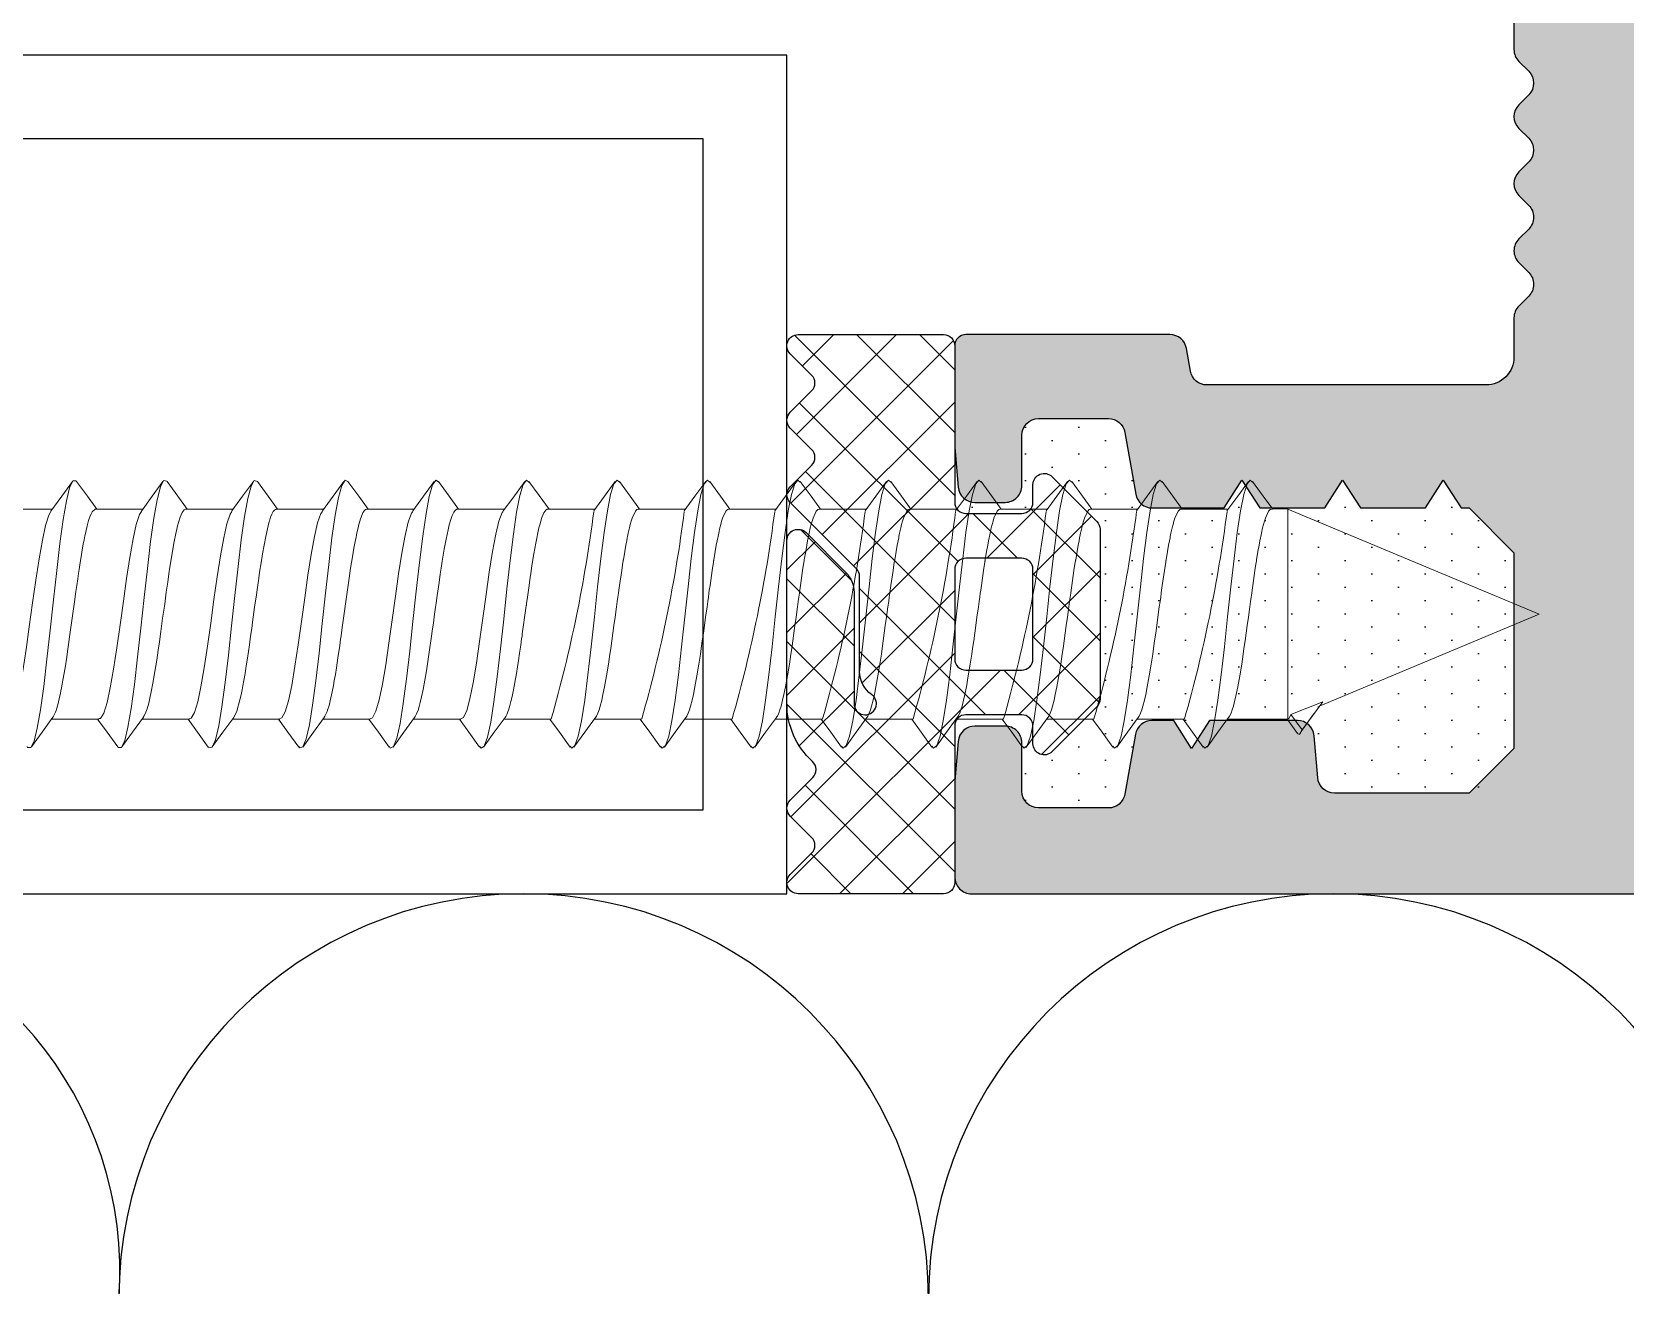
# Model space of a CAD drawing. Header units: millimetres. Extents: x 12 to 3612, y 18 to 315.
# Drawn here: x 2842.39 to 2870.88, y 166.38 to 188.79 of the extents above; entities that cross this region are included whole.
import ezdxf

# ---------------------------------------------------------------- set-up
doc = ezdxf.new("R2010")
doc.units = ezdxf.units.MM
doc.linetypes.add('SLD-Katı', pattern=[0])
doc.layers.add('ANTET', color=140, linetype='Continuous')

# ---------------------------------------------------------------- blocks, each defined once
blk = doc.blocks.new('50MN24')
at = {"ltscale": 10}
h = blk.add_hatch(color=252, dxfattribs=at)
h.paths.add_polyline_path([(4339.566, 931.125, 0.414214), (4338.366, 929.925), (4338.366, 851.425, 0.414214), (4338.666, 851.125), (4340.366, 851.125, 0.02182), (4340.383, 851.125), (4341.092, 851.187, 0.388879), (4341.366, 851.486), (4341.366, 852.025, 0.414215), (4341.066, 852.325), (4340.201, 852.325, -0.414213), (4339.901, 852.625), (4339.901, 853.873, -0.36397), (4340.149, 854.168), (4341.218, 854.357, 0.36397), (4341.466, 854.652), (4341.466, 855.042), (4340.966, 855.361), (4341.466, 855.679), (4341.466, 857.251, 0.388879), (4341.192, 857.55), (4340.44, 857.615, -0.388879), (4340.166, 857.914), (4340.166, 860.325), (4340.966, 861.125), (4344.466, 861.125), (4345.266, 860.325), (4345.266, 860.179), (4345.766, 859.861), (4345.266, 859.542), (4345.266, 858.379), (4345.766, 858.061), (4345.266, 857.742), (4345.266, 856.579), (4345.766, 856.261), (4345.266, 855.942), (4345.266, 854.658, 0.36397), (4345.514, 854.363), (4346.618, 854.168, -0.36397), (4346.866, 853.873), (4346.866, 852.625, -0.414213), (4346.566, 852.325), (4345.666, 852.325, 0.414214), (4345.366, 852.025), (4345.366, 851.486, 0.388878), (4345.64, 851.187), (4346.349, 851.125, 0.02182), (4346.366, 851.125), (4348.166, 851.125, 0.414214), (4348.366, 851.325), (4348.366, 854.973, 0.36397), (4348.118, 855.268), (4347.714, 855.34, -0.36397), (4347.466, 855.635), (4347.466, 860.625, -0.414214), (4347.966, 861.125), (4348.666, 861.125, 0.198912), (4348.878, 861.212), (4349.054, 861.388, -0.414213), (4349.478, 861.388), (4349.654, 861.212, 0.414213), (4350.078, 861.212), (4350.254, 861.388, -0.414214), (4350.678, 861.388), (4350.854, 861.212, 0.414214), (4351.278, 861.212), (4351.454, 861.388, -0.414214), (4351.878, 861.388), (4352.054, 861.212, 0.414214), (4352.478, 861.212), (4352.654, 861.388, -0.414214), (4353.078, 861.388), (4353.254, 861.212, 0.198912), (4353.466, 861.125), (4354.066, 861.125), (4354.366, 861.425), (4354.666, 861.125), (4355.266, 861.125, 0.198912), (4355.478, 861.212), (4355.654, 861.388, -0.414213), (4356.078, 861.388), (4356.254, 861.212, 0.414214), (4356.678, 861.212), (4356.854, 861.388, -0.414214), (4357.278, 861.388), (4357.454, 861.212, 0.414213), (4357.878, 861.212), (4358.054, 861.388, -0.414213), (4358.478, 861.388), (4359.105, 860.762, -0.414214), (4359.105, 860.196), (4358.954, 860.045, 0.414214), (4358.954, 859.621), (4359.33, 859.245, -0.414214), (4359.33, 858.821), (4358.954, 858.445, 0.414214), (4358.954, 858.021), (4359.33, 857.645, -0.414214), (4359.33, 857.221), (4358.954, 856.845, 0.414213), (4358.954, 856.421), (4359.33, 856.045, -0.414214), (4359.33, 855.621), (4358.954, 855.245, 0.414214), (4358.954, 854.821), (4359.33, 854.445, -0.414214), (4359.33, 854.021), (4358.954, 853.645, 0.414214), (4358.954, 853.221), (4359.33, 852.845, -0.414214), (4359.33, 852.421), (4358.954, 852.045, 0.414213), (4358.954, 851.621), (4359.33, 851.245, -0.414214), (4359.33, 850.821), (4358.954, 850.445, 0.414213), (4358.954, 850.021), (4359.33, 849.645, -0.414214), (4359.33, 849.221), (4358.954, 848.845, 0.414213), (4358.954, 848.421), (4359.33, 848.045, -0.414214), (4359.33, 847.621), (4358.954, 847.245, 0.414214), (4358.954, 846.821), (4359.33, 846.445, -0.414214), (4359.33, 846.021), (4358.954, 845.645, 0.414214), (4358.954, 845.221), (4359.33, 844.845, -0.414214), (4359.33, 844.421), (4358.954, 844.045, 0.414214), (4358.954, 843.621), (4359.33, 843.245, -0.414214), (4359.33, 842.821), (4358.954, 842.445, 0.414213), (4358.954, 842.021), (4359.33, 841.645, -0.414214), (4359.33, 841.221), (4358.954, 840.845, 0.414213), (4358.954, 840.421), (4359.33, 840.045, -0.414214), (4359.33, 839.621), (4358.954, 839.245, 0.414214), (4358.954, 838.821), (4360.307, 837.467, -0.198912), (4360.366, 837.326), (4360.366, 836.325, -0.414214), (4360.166, 836.125), (4359.866, 836.125, 0.414213), (4359.666, 835.925), (4359.666, 835.325, 0.414214), (4359.866, 835.125), (4360.716, 835.125, 0.198912), (4360.857, 835.183), (4361.307, 835.633, 0.198912), (4361.366, 835.775), (4361.366, 838.306), (4360.866, 838.625), (4361.366, 838.943), (4361.366, 840.106), (4360.866, 840.425), (4361.366, 840.743), (4363.066, 840.743), (4363.366, 841.043), (4363.666, 840.743), (4365.366, 840.743), (4365.366, 839.843), (4365.866, 839.525), (4365.366, 839.206), (4365.366, 835.775, 0.198912), (4365.425, 835.633), (4365.875, 835.183, 0.198912), (4366.016, 835.125), (4366.866, 835.125, 0.414214), (4367.066, 835.325), (4367.066, 835.925, 0.414214), (4366.866, 836.125), (4366.566, 836.125, -0.414214), (4366.366, 836.325), (4366.366, 837.326, -0.198912), (4366.425, 837.467), (4367.778, 838.821, 0.414214), (4367.778, 839.245), (4367.402, 839.621, -0.414214), (4367.402, 840.045), (4367.778, 840.421, 0.414213), (4367.778, 840.845), (4367.402, 841.221, -0.414214), (4367.402, 841.645), (4367.778, 842.021, 0.414213), (4367.778, 842.445), (4367.402, 842.821, -0.414214), (4367.402, 843.245), (4367.778, 843.621, 0.414214), (4367.778, 844.045), (4367.402, 844.421, -0.414213), (4367.402, 844.845), (4367.778, 845.221, 0.414214), (4367.778, 845.645), (4367.402, 846.021, -0.414214), (4367.402, 846.445), (4367.778, 846.821, 0.414214), (4367.778, 847.245), (4367.402, 847.621, -0.414213), (4367.402, 848.045), (4367.778, 848.421, 0.414213), (4367.778, 848.845), (4367.402, 849.221, -0.414214), (4367.402, 849.645), (4367.778, 850.021, 0.414213), (4367.778, 850.445), (4367.402, 850.821, -0.414214), (4367.402, 851.245), (4367.778, 851.621, 0.414213), (4367.778, 852.045), (4367.402, 852.421, -0.414213), (4367.402, 852.845), (4367.778, 853.221, 0.414214), (4367.778, 853.645), (4367.402, 854.021, -0.414214), (4367.402, 854.445), (4367.778, 854.821, 0.414214), (4367.778, 855.245), (4367.402, 855.621, -0.414214), (4367.402, 856.045), (4367.778, 856.421, 0.414213), (4367.778, 856.845), (4367.402, 857.221, -0.414214), (4367.402, 857.645), (4367.778, 858.021, 0.414214), (4367.778, 858.445), (4367.402, 858.821, -0.414214), (4367.402, 859.245), (4367.778, 859.621, 0.414214), (4367.778, 860.045), (4367.627, 860.196, -0.414214), (4367.627, 860.762), (4368.254, 861.388, -0.414214), (4368.678, 861.388), (4368.854, 861.212, 0.414214), (4369.278, 861.212), (4369.454, 861.388, -0.414214), (4369.878, 861.388), (4370.054, 861.212, 0.414213), (4370.478, 861.212), (4370.654, 861.388, -0.414213), (4371.078, 861.388), (4371.254, 861.212, 0.198912), (4371.466, 861.125), (4372.066, 861.125), (4372.366, 861.425), (4372.666, 861.125), (4373.266, 861.125, 0.198912), (4373.478, 861.212), (4373.654, 861.388, -0.414213), (4374.078, 861.388), (4374.254, 861.212, 0.414213), (4374.678, 861.212), (4374.854, 861.388, -0.414213), (4375.278, 861.388), (4375.454, 861.212, 0.414213), (4375.878, 861.212), (4376.054, 861.388, -0.414214), (4376.478, 861.388), (4376.654, 861.212, 0.414214), (4377.078, 861.212), (4377.254, 861.388, -0.414214), (4377.678, 861.388), (4377.854, 861.212, 0.198912), (4378.066, 861.125), (4378.766, 861.125, -0.414214), (4379.266, 860.625), (4379.266, 855.635, -0.36397), (4379.018, 855.34), (4378.614, 855.268, 0.36397), (4378.366, 854.973), (4378.366, 851.325, 0.414214), (4378.566, 851.125), (4380.366, 851.125, 0.02182), (4380.383, 851.125), (4381.092, 851.187, 0.388878), (4381.366, 851.486), (4381.366, 852.025, 0.414214), (4381.066, 852.325), (4380.166, 852.325, -0.414213), (4379.866, 852.625), (4379.866, 853.873, -0.36397), (4380.114, 854.168), (4381.218, 854.363, 0.36397), (4381.466, 854.658), (4381.466, 855.942), (4380.966, 856.261), (4381.466, 856.579), (4381.466, 857.742), (4380.966, 858.061), (4381.466, 858.379), (4381.466, 859.542), (4380.966, 859.861), (4381.466, 860.179), (4381.466, 860.325), (4382.266, 861.125), (4385.766, 861.125), (4386.566, 860.325), (4386.566, 857.914, -0.388879), (4386.292, 857.615), (4385.54, 857.55, 0.388879), (4385.266, 857.251), (4385.266, 855.679), (4385.766, 855.361), (4385.266, 855.042), (4385.266, 854.652, 0.36397), (4385.514, 854.357), (4386.583, 854.168, -0.36397), (4386.831, 853.873), (4386.831, 852.625, -0.414213), (4386.531, 852.325), (4385.666, 852.325, 0.414214), (4385.366, 852.025), (4385.366, 851.486, 0.388879), (4385.64, 851.187), (4386.349, 851.125, 0.02182), (4386.366, 851.125), (4388.066, 851.125, 0.414214), (4388.366, 851.425), (4388.366, 878.125, -0.414214), (4391.366, 881.125), (4418.066, 881.125, 0.414214), (4418.366, 881.425), (4418.366, 883.125, 0.02182), (4418.365, 883.142), (4418.303, 883.851, 0.388879), (4418.004, 884.125), (4417.466, 884.125, 0.414214), (4417.166, 883.825), (4417.166, 882.959, -0.414214), (4416.866, 882.659), (4415.618, 882.659, -0.36397), (4415.322, 882.907), (4415.134, 883.977, 0.36397), (4414.838, 884.225), (4414.448, 884.225), (4414.13, 883.725), (4413.811, 884.225), (4412.24, 884.225, 0.388879), (4411.941, 883.951), (4411.875, 883.198, -0.388879), (4411.576, 882.925), (4409.166, 882.925), (4408.366, 883.725), (4408.366, 887.225), (4409.166, 888.025), (4409.311, 888.025), (4409.63, 888.525), (4409.948, 888.025), (4411.111, 888.025), (4411.43, 888.525), (4411.748, 888.025), (4412.911, 888.025), (4413.23, 888.525), (4413.548, 888.025), (4414.832, 888.025, 0.36397), (4415.128, 888.272), (4415.322, 889.377, -0.36397), (4415.618, 889.625), (4416.866, 889.625, -0.414213), (4417.166, 889.325), (4417.166, 888.425, 0.414214), (4417.466, 888.125), (4418.004, 888.125, 0.388878), (4418.303, 888.398), (4418.365, 889.107, 0.02182), (4418.366, 889.125), (4418.366, 890.925, 0.414214), (4418.166, 891.125), (4414.518, 891.125, 0.36397), (4414.222, 890.877), (4414.151, 890.472, -0.36397), (4413.856, 890.225), (4408.866, 890.225, -0.414214), (4408.366, 890.725), (4408.366, 891.425, 0.198912), (4408.278, 891.637), (4408.102, 891.812, -0.414213), (4408.102, 892.237), (4408.278, 892.412, 0.414213), (4408.278, 892.837), (4408.102, 893.012, -0.414214), (4408.102, 893.437), (4408.278, 893.612, 0.414214), (4408.278, 894.037), (4408.102, 894.212, -0.414214), (4408.102, 894.637), (4408.278, 894.812, 0.414214), (4408.278, 895.237), (4408.102, 895.412, -0.414214), (4408.102, 895.837), (4408.278, 896.012, 0.198912), (4408.366, 896.225), (4408.366, 896.825), (4408.066, 897.125), (4408.366, 897.425), (4408.366, 898.025, 0.198912), (4408.278, 898.237), (4408.102, 898.412, -0.414213), (4408.102, 898.837), (4408.278, 899.012, 0.414214), (4408.278, 899.437), (4408.102, 899.612, -0.414214), (4408.102, 900.037), (4408.278, 900.212, 0.414213), (4408.278, 900.637), (4408.102, 900.812, -0.414213), (4408.102, 901.237), (4408.8, 901.934, -0.414214), (4409.224, 901.934), (4409.445, 901.712, 0.414214), (4409.87, 901.712), (4410.245, 902.088, -0.414214), (4410.67, 902.088), (4411.045, 901.712, 0.414214), (4411.47, 901.712), (4411.845, 902.088, -0.414214), (4412.27, 902.088), (4412.645, 901.712, 0.414213), (4413.07, 901.712), (4413.445, 902.088, -0.414214), (4413.87, 902.088), (4414.245, 901.712, 0.414214), (4414.67, 901.712), (4415.045, 902.088, -0.414214), (4415.47, 902.088), (4415.845, 901.712, 0.414214), (4416.27, 901.712), (4416.645, 902.088, -0.414214), (4417.07, 902.088), (4417.445, 901.712, 0.414213), (4417.87, 901.712), (4418.245, 902.088, -0.414214), (4418.67, 902.088), (4419.045, 901.712, 0.414213), (4419.47, 901.712), (4419.845, 902.088, -0.414214), (4420.27, 902.088), (4420.645, 901.712, 0.414213), (4421.07, 901.712), (4421.445, 902.088, -0.414214), (4421.87, 902.088), (4422.245, 901.712, 0.414214), (4422.67, 901.712), (4423.045, 902.088, -0.414214), (4423.47, 902.088), (4423.845, 901.712, 0.414214), (4424.27, 901.712), (4424.645, 902.088, -0.414214), (4425.07, 902.088), (4425.445, 901.712, 0.414214), (4425.87, 901.712), (4426.245, 902.088, -0.414214), (4426.67, 902.088), (4427.045, 901.712, 0.414213), (4427.47, 901.712), (4427.845, 902.088, -0.414214), (4428.27, 902.088), (4428.645, 901.712, 0.414213), (4429.07, 901.712), (4429.445, 902.088, -0.414214), (4429.87, 902.088), (4430.245, 901.712, 0.414214), (4430.67, 901.712), (4432.023, 903.066, -0.198912), (4432.165, 903.125), (4433.166, 903.125, -0.414213), (4433.366, 902.925), (4433.366, 902.625, 0.414213), (4433.566, 902.425), (4434.166, 902.425, 0.414214), (4434.366, 902.625), (4434.366, 903.475, 0.198912), (4434.307, 903.616), (4433.857, 904.066, 0.198912), (4433.716, 904.125), (4431.185, 904.125), (4430.866, 903.625), (4430.548, 904.125), (4429.385, 904.125), (4429.066, 903.625), (4428.748, 904.125), (4428.748, 905.825), (4428.448, 906.125), (4428.748, 906.425), (4428.748, 908.125), (4429.648, 908.125), (4429.966, 908.625), (4430.285, 908.125), (4433.716, 908.125, 0.198912), (4433.857, 908.183), (4434.307, 908.633, 0.198912), (4434.366, 908.775), (4434.366, 909.625, 0.414214), (4434.166, 909.825), (4433.566, 909.825, 0.414214), (4433.366, 909.625), (4433.366, 909.325, -0.414214), (4433.166, 909.125), (4432.165, 909.125, -0.198912), (4432.023, 909.183), (4430.67, 910.537, 0.414214), (4430.245, 910.537), (4429.87, 910.161, -0.414214), (4429.445, 910.161), (4429.07, 910.537, 0.414213), (4428.645, 910.537), (4428.27, 910.161, -0.414214), (4427.845, 910.161), (4427.47, 910.537, 0.414213), (4427.045, 910.537), (4426.67, 910.161, -0.414214), (4426.245, 910.161), (4425.87, 910.537, 0.414214), (4425.445, 910.537), (4425.07, 910.161, -0.414213), (4424.645, 910.161), (4424.27, 910.537, 0.414214), (4423.845, 910.537), (4423.47, 910.161, -0.414214), (4423.045, 910.161), (4422.67, 910.537, 0.414214), (4422.245, 910.537), (4421.87, 910.161, -0.414213), (4421.445, 910.161), (4421.07, 910.537, 0.414213), (4420.645, 910.537), (4420.27, 910.161, -0.414214), (4419.845, 910.161), (4419.47, 910.537, 0.414213), (4419.045, 910.537), (4418.67, 910.161, -0.414214), (4418.245, 910.161), (4417.87, 910.537, 0.414213), (4417.445, 910.537), (4417.07, 910.161, -0.414213), (4416.645, 910.161), (4416.27, 910.537, 0.414214), (4415.845, 910.537), (4415.47, 910.161, -0.414214), (4415.045, 910.161), (4414.67, 910.537, 0.414214), (4414.245, 910.537), (4413.87, 910.161, -0.414213), (4413.445, 910.161), (4413.07, 910.537, 0.414213), (4412.645, 910.537), (4412.27, 910.161, -0.414214), (4411.845, 910.161), (4411.47, 910.537, 0.414214), (4411.045, 910.537), (4410.67, 910.161, -0.414214), (4410.245, 910.161), (4409.87, 910.537, 0.414214), (4409.445, 910.537), (4409.224, 910.315, -0.414214), (4408.8, 910.315), (4408.102, 911.012, -0.414214), (4408.102, 911.437), (4408.278, 911.612, 0.414214), (4408.278, 912.037), (4408.102, 912.212, -0.414214), (4408.102, 912.637), (4408.278, 912.812, 0.414213), (4408.278, 913.237), (4408.102, 913.412, -0.414213), (4408.102, 913.837), (4408.278, 914.012, 0.198912), (4408.366, 914.225), (4408.366, 914.825), (4408.066, 915.125), (4408.366, 915.425), (4408.366, 916.025, 0.198912), (4408.278, 916.237), (4408.102, 916.412, -0.414214), (4408.102, 916.837), (4408.278, 917.012, 0.414213), (4408.278, 917.437), (4408.102, 917.612, -0.414213), (4408.102, 918.037), (4408.278, 918.212, 0.414213), (4408.278, 918.637), (4408.102, 918.812, -0.414214), (4408.102, 919.237), (4408.278, 919.412, 0.414214), (4408.278, 919.837), (4408.102, 920.012, -0.414214), (4408.102, 920.437), (4408.278, 920.612, 0.198912), (4408.366, 920.825), (4408.366, 921.525, -0.414214), (4408.866, 922.025), (4413.856, 922.025, -0.36397), (4414.151, 921.777), (4414.222, 921.372, 0.36397), (4414.518, 921.125), (4418.166, 921.125, 0.414214), (4418.366, 921.325), (4418.366, 923.125, 0.02182), (4418.365, 923.142), (4418.303, 923.851, 0.388878), (4418.004, 924.125), (4417.466, 924.125, 0.414214), (4417.166, 923.825), (4417.166, 922.925, -0.414213), (4416.866, 922.625), (4415.618, 922.625, -0.36397), (4415.322, 922.872), (4415.128, 923.977, 0.36397), (4414.832, 924.225), (4413.548, 924.225), (4413.23, 923.725), (4412.911, 924.225), (4411.748, 924.225), (4411.43, 923.725), (4411.111, 924.225), (4409.948, 924.225), (4409.63, 923.725), (4409.311, 924.225), (4409.166, 924.225), (4408.366, 925.025), (4408.366, 928.525), (4409.166, 929.325), (4411.576, 929.325, -0.388879), (4411.875, 929.051), (4411.941, 928.298, 0.388879), (4412.24, 928.025), (4413.811, 928.025), (4414.13, 928.525), (4414.448, 928.025), (4414.838, 928.025, 0.36397), (4415.134, 928.272), (4415.322, 929.342, -0.36397), (4415.618, 929.59), (4416.866, 929.59, -0.414213), (4417.166, 929.29), (4417.166, 928.425, 0.414215), (4417.466, 928.125), (4418.004, 928.125, 0.388879), (4418.303, 928.398), (4418.365, 929.107, 0.02182), (4418.366, 929.125), (4418.366, 930.825, 0.414214), (4418.066, 931.125)])
h.paths.add_polyline_path([(4405.866, 929.125), (4405.866, 883.125), (4388.366, 883.125), (4388.366, 884.925, 0.198912), (4388.278, 885.137), (4386.878, 886.537, 0.668179), (4386.366, 886.325), (4386.366, 863.625), (4340.366, 863.625), (4340.366, 929.125), (4386.366, 929.125), (4386.366, 925.925, 0.668179), (4386.878, 925.712), (4388.278, 927.112, 0.198912), (4388.366, 927.325), (4388.366, 929.125)], flags=16)
h.paths.add_polyline_path([(4427.585, 904.125), (4427.266, 903.625), (4426.948, 904.125), (4425.785, 904.125), (4425.466, 903.625), (4425.148, 904.125), (4423.985, 904.125), (4423.666, 903.625), (4423.348, 904.125), (4422.185, 904.125), (4421.866, 903.625), (4421.548, 904.125), (4419.166, 904.125), (4418.666, 903.625), (4409.166, 903.625, -0.414214), (4408.366, 904.425), (4408.366, 907.825, -0.414214), (4409.166, 908.625), (4418.666, 908.625), (4419.166, 908.125), (4420.648, 908.125), (4420.966, 908.625), (4421.285, 908.125), (4422.448, 908.125), (4422.766, 908.625), (4423.085, 908.125), (4424.248, 908.125), (4424.566, 908.625), (4424.885, 908.125), (4426.048, 908.125), (4426.366, 908.625), (4426.685, 908.125), (4427.585, 908.125)], flags=16)
h.paths.add_polyline_path([(4365.866, 860.325), (4365.866, 850.825), (4365.366, 850.325), (4365.366, 848.843), (4365.866, 848.525), (4365.366, 848.206), (4365.366, 847.043), (4365.866, 846.725), (4365.366, 846.406), (4365.366, 845.243), (4365.866, 844.925), (4365.366, 844.606), (4365.366, 843.443), (4365.866, 843.125), (4365.366, 842.806), (4365.366, 841.906), (4361.366, 841.906), (4360.866, 842.225), (4361.366, 842.543), (4361.366, 843.706), (4360.866, 844.025), (4361.366, 844.343), (4361.366, 845.506), (4360.866, 845.825), (4361.366, 846.143), (4361.366, 847.306), (4360.866, 847.625), (4361.366, 847.943), (4361.366, 850.325), (4360.866, 850.825), (4360.866, 860.325, -0.414214), (4361.666, 861.125), (4365.066, 861.125, -0.414214)], flags=16)
at = {"color": 252, "ltscale": 10}
blk.add_lwpolyline([(4372.666, 861.125), (4373.266, 861.125, 0.198912), (4373.478, 861.212), (4373.654, 861.388, -0.414213), (4374.078, 861.388), (4374.254, 861.212, 0.414213), (4374.678, 861.212), (4374.854, 861.388, -0.414213), (4375.278, 861.388), (4375.454, 861.212, 0.414213), (4375.878, 861.212), (4376.054, 861.388, -0.414214), (4376.478, 861.388), (4376.654, 861.212, 0.414214), (4377.078, 861.212), (4377.254, 861.388, -0.414214), (4377.678, 861.388), (4377.854, 861.212, 0.198912), (4378.066, 861.125), (4378.766, 861.125, -0.414214), (4379.266, 860.625), (4379.266, 855.635, -0.36397), (4379.018, 855.34), (4378.614, 855.268, 0.36397), (4378.366, 854.973), (4378.366, 851.325, 0.414214), (4378.566, 851.125), (4380.366, 851.125, 0.02182), (4380.383, 851.125), (4381.092, 851.187, 0.388878), (4381.366, 851.486), (4381.366, 852.025, 0.414214), (4381.066, 852.325), (4380.166, 852.325, -0.414213), (4379.866, 852.625), (4379.866, 853.873, -0.36397), (4380.114, 854.168), (4381.218, 854.363, 0.36397), (4381.466, 854.658), (4381.466, 855.942), (4380.966, 856.261), (4381.466, 856.579), (4381.466, 857.742), (4380.966, 858.061), (4381.466, 858.379), (4381.466, 859.542), (4380.966, 859.861), (4381.466, 860.179), (4381.466, 860.325), (4382.266, 861.125), (4385.766, 861.125), (4386.566, 860.325), (4386.566, 857.914, -0.388879), (4386.292, 857.615), (4385.54, 857.55, 0.388879), (4385.266, 857.251), (4385.266, 855.679), (4385.766, 855.361), (4385.266, 855.042), (4385.266, 854.652, 0.36397), (4385.514, 854.357), (4386.583, 854.168, -0.36397), (4386.831, 853.873), (4386.831, 852.625, -0.414213), (4386.531, 852.325), (4385.666, 852.325, 0.414214), (4385.366, 852.025), (4385.366, 851.486, 0.388879), (4385.64, 851.187), (4386.349, 851.125, 0.02182), (4386.366, 851.125), (4388.066, 851.125, 0.414214), (4388.366, 851.425), (4388.366, 878.125, -0.414214)], format="xyb", dxfattribs=at)
blk = doc.blocks.new('PVC KUTU - 30x15')
at = {"color": 31}
for points in [[(2964.19, -61.703), (2949.19, -61.703), (2949.19, -31.703), (2964.19, -31.703)], [(2962.69, -60.203), (2950.69, -60.203), (2950.69, -33.203), (2962.69, -33.203)]]:
    blk.add_lwpolyline(points, close=True, dxfattribs=at)
blk = doc.blocks.new('V1 48 48')
at = {"color": 0, "linetype": 'SLD-Katı', "lineweight": 15}
for p, q in [((2668.287, 443.223), (2670.165, 447.716)), ((2670.165, 447.716), (2671.802, 443.8)), ((2671.962, 443.276), (2671.733, 443.849)), ((2671.733, 443.849), (2672.235, 443.476)), ((2671.797, 443.802), (2671.799, 443.799)), ((2671.956, 443.684), (2672.263, 443.462)), ((2672.235, 443.476), (2671.962, 443.276)), ((2672.298, 443.396), (2672.052, 443.217)), ((2672.309, 443.429), (2672.317, 443.422)), ((2668.279, 443.229), (2668.279, 442.946)), ((2672.043, 443.223), (2668.287, 443.223)), ((2672.039, 443.232), (2672.043, 443.223)), ((2672.043, 443.223), (2672.043, 442.143)), ((2668.287, 441.31), (2668.287, 442.158)), ((2672.043, 441.373), (2672.043, 440.525)), ((2668.287, 439.693), (2668.287, 440.541)), ((2672.043, 439.756), (2672.043, 438.908)), ((2668.287, 438.075), (2668.287, 438.923)), ((2672.043, 438.138), (2672.043, 437.29)), ((2668.287, 436.458), (2668.287, 437.306)), ((2672.043, 436.521), (2672.043, 435.673)), ((2668.287, 434.84), (2668.287, 435.688)), ((2672.043, 434.903), (2672.043, 434.055)), ((2668.287, 433.223), (2668.287, 434.071)), ((2672.043, 433.286), (2672.043, 432.438)), ((2668.287, 431.605), (2668.287, 432.453)), ((2672.043, 431.668), (2672.043, 430.82)), ((2668.287, 429.988), (2668.287, 430.836)), ((2672.043, 430.051), (2672.043, 429.203)), ((2668.287, 428.37), (2668.287, 429.218)), ((2672.043, 428.433), (2672.043, 427.585)), ((2668.287, 426.753), (2668.287, 427.601)), ((2672.043, 426.816), (2672.043, 425.968)), ((2668.287, 425.135), (2668.287, 425.983)), ((2672.043, 425.198), (2672.043, 424.35)), ((2668.287, 423.518), (2668.287, 424.366)), ((2672.043, 423.581), (2672.043, 422.733)), ((2668.287, 421.9), (2668.287, 422.748)), ((2672.043, 421.963), (2672.043, 421.115)), ((2668.287, 420.283), (2668.287, 421.131))]:
    blk.add_line(p, q, dxfattribs=at)
at = {"color": 0, "linetype": 'SLD-Katı', "lineweight": 15, "flags": 128}
for points in [[(2672.29, 443.396), (2672.311, 443.406), (2672.308, 443.438), (2672.235, 443.476)], [(2672.036, 443.231), (2672.024, 443.247), (2671.962, 443.276)], [(2667.792, 442.592), (2668.056, 442.784), (2668.287, 442.952)], [(2668.285, 442.95), (2668.294, 442.906), (2668.321, 442.879), (2668.447, 442.82), (2668.5, 442.803), (2668.559, 442.787), (2668.623, 442.771), (2668.714, 442.751), (2668.774, 442.739), (2668.798, 442.734), (2668.853, 442.723), (2668.931, 442.708), (2669.042, 442.688), (2669.191, 442.664), (2669.201, 442.662), (2669.207, 442.661), (2669.207, 442.661), (2669.207, 442.661), (2669.207, 442.661), (2669.207, 442.661), (2669.207, 442.661), (2669.207, 442.661), (2669.207, 442.661), (2669.207, 442.661), (2669.207, 442.661), (2669.21, 442.66), (2669.218, 442.659), (2669.238, 442.656), (2669.386, 442.633), (2669.653, 442.595), (2669.736, 442.583), (2669.791, 442.576), (2669.859, 442.566), (2669.939, 442.555), (2670.033, 442.542), (2670.219, 442.516), (2670.368, 442.495), (2670.504, 442.476), (2670.641, 442.457), (2670.778, 442.438), (2670.878, 442.424), (2671.057, 442.397), (2671.271, 442.361), (2671.465, 442.326), (2671.603, 442.299), (2671.706, 442.276), (2671.811, 442.249), (2671.876, 442.229), (2671.934, 442.207), (2671.988, 442.182), (2672.008, 442.169), (2672.014, 442.164)], [(2667.804, 442.593), (2667.766, 442.551), (2667.835, 442.493), (2668.023, 442.434), (2668.316, 442.378), (2668.704, 442.319), (2669.168, 442.26), (2669.676, 442.204), (2670.215, 442.145), (2670.75, 442.087), (2671.251, 442.03), (2671.704, 441.971), (2672.075, 441.913), (2672.35, 441.856), (2672.517, 441.797), (2672.564, 441.74), (2672.527, 441.711)], [(2668.32, 442.134), (2668.056, 442.326), (2667.792, 442.518)], [(2672.014, 442.164), (2672.278, 441.973), (2672.542, 441.781)], [(2672.542, 441.711), (2672.278, 441.52), (2672.043, 441.349)], [(2667.792, 440.975), (2668.056, 441.166), (2668.287, 441.334)], [(2668.29, 441.31), (2668.294, 441.288), (2668.321, 441.261), (2668.447, 441.203), (2668.5, 441.186), (2668.559, 441.17), (2668.623, 441.154), (2668.714, 441.133), (2668.774, 441.121), (2668.798, 441.116), (2668.853, 441.105), (2668.931, 441.091), (2669.042, 441.071), (2669.191, 441.046), (2669.201, 441.044), (2669.207, 441.044), (2669.207, 441.043), (2669.207, 441.043), (2669.207, 441.043), (2669.207, 441.043), (2669.207, 441.043), (2669.207, 441.043), (2669.207, 441.043), (2669.207, 441.043), (2669.207, 441.043), (2669.21, 441.043), (2669.218, 441.042), (2669.238, 441.039), (2669.386, 441.016), (2669.653, 440.977), (2669.736, 440.966), (2669.791, 440.958), (2669.859, 440.949), (2669.939, 440.937), (2670.033, 440.924), (2670.219, 440.898), (2670.368, 440.878), (2670.504, 440.859), (2670.641, 440.84), (2670.778, 440.821), (2670.878, 440.806), (2671.057, 440.779), (2671.271, 440.744), (2671.465, 440.709), (2671.603, 440.681), (2671.706, 440.658), (2671.811, 440.631), (2671.876, 440.612), (2671.934, 440.59), (2671.988, 440.564), (2672.008, 440.551), (2672.014, 440.547)], [(2667.804, 440.975), (2667.766, 440.933), (2667.835, 440.876), (2668.023, 440.817), (2668.316, 440.76), (2668.704, 440.702), (2669.168, 440.643), (2669.676, 440.586), (2670.215, 440.528), (2670.75, 440.469), (2671.251, 440.413), (2671.704, 440.354), (2672.075, 440.296), (2672.35, 440.239), (2672.517, 440.18), (2672.564, 440.123), (2672.527, 440.093)], [(2668.32, 440.517), (2668.056, 440.709), (2667.792, 440.9)], [(2672.014, 440.547), (2672.278, 440.355), (2672.542, 440.163)], [(2672.542, 440.094), (2672.278, 439.902), (2672.043, 439.732)], [(2667.792, 439.357), (2668.056, 439.549), (2668.287, 439.717)], [(2668.29, 439.693), (2668.294, 439.671), (2668.321, 439.644), (2668.447, 439.585), (2668.5, 439.568), (2668.559, 439.552), (2668.623, 439.536), (2668.714, 439.516), (2668.774, 439.504), (2668.798, 439.499), (2668.853, 439.488), (2668.931, 439.473), (2669.042, 439.453), (2669.191, 439.429), (2669.201, 439.427), (2669.207, 439.426), (2669.207, 439.426), (2669.207, 439.426), (2669.207, 439.426), (2669.207, 439.426), (2669.207, 439.426), (2669.207, 439.426), (2669.207, 439.426), (2669.207, 439.426), (2669.207, 439.426), (2669.21, 439.425), (2669.218, 439.424), (2669.238, 439.421), (2669.386, 439.398), (2669.653, 439.36), (2669.736, 439.348), (2669.791, 439.341), (2669.859, 439.331), (2669.939, 439.32), (2670.033, 439.307), (2670.219, 439.281), (2670.368, 439.26), (2670.504, 439.241), (2670.641, 439.222), (2670.778, 439.203), (2670.878, 439.189), (2671.057, 439.162), (2671.271, 439.126), (2671.465, 439.091), (2671.603, 439.064), (2671.706, 439.041), (2671.811, 439.014), (2671.876, 438.994), (2671.934, 438.972), (2671.988, 438.947), (2672.008, 438.934), (2672.014, 438.929)], [(2667.804, 439.358), (2667.766, 439.316), (2667.835, 439.258), (2668.023, 439.199), (2668.316, 439.142), (2668.704, 439.084), (2669.168, 439.025), (2669.676, 438.969), (2670.215, 438.91), (2670.75, 438.852), (2671.251, 438.795), (2671.704, 438.736), (2672.075, 438.678), (2672.35, 438.621), (2672.517, 438.562), (2672.564, 438.505), (2672.527, 438.476)], [(2668.32, 438.899), (2668.056, 439.091), (2667.792, 439.283)], [(2672.014, 438.929), (2672.278, 438.738), (2672.542, 438.546)], [(2672.542, 438.476), (2672.278, 438.285), (2672.043, 438.114)], [(2667.792, 437.74), (2668.056, 437.931), (2668.287, 438.099)], [(2668.29, 438.075), (2668.294, 438.053), (2668.321, 438.026), (2668.447, 437.968), (2668.5, 437.951), (2668.559, 437.935), (2668.623, 437.919), (2668.714, 437.898), (2668.774, 437.886), (2668.798, 437.881), (2668.853, 437.87), (2668.931, 437.856), (2669.042, 437.836), (2669.191, 437.811), (2669.201, 437.809), (2669.207, 437.808), (2669.207, 437.808), (2669.207, 437.808), (2669.207, 437.808), (2669.207, 437.808), (2669.207, 437.808), (2669.207, 437.808), (2669.207, 437.808), (2669.207, 437.808), (2669.207, 437.808), (2669.21, 437.808), (2669.218, 437.807), (2669.238, 437.804), (2669.386, 437.781), (2669.653, 437.742), (2669.736, 437.731), (2669.791, 437.723), (2669.859, 437.714), (2669.939, 437.702), (2670.033, 437.689), (2670.219, 437.663), (2670.368, 437.643), (2670.504, 437.624), (2670.641, 437.605), (2670.778, 437.586), (2670.878, 437.571), (2671.057, 437.544), (2671.271, 437.509), (2671.465, 437.474), (2671.603, 437.446), (2671.706, 437.423), (2671.811, 437.396), (2671.876, 437.376), (2671.934, 437.355), (2671.988, 437.329), (2672.008, 437.316), (2672.014, 437.312)], [(2667.804, 437.74), (2667.766, 437.698), (2667.835, 437.641), (2668.023, 437.582), (2668.316, 437.525), (2668.704, 437.467), (2669.168, 437.408), (2669.676, 437.351), (2670.215, 437.293), (2670.75, 437.234), (2671.251, 437.178), (2671.704, 437.119), (2672.075, 437.061), (2672.35, 437.004), (2672.517, 436.945), (2672.564, 436.888), (2672.527, 436.858)], [(2668.32, 437.282), (2668.056, 437.474), (2667.792, 437.665)], [(2672.014, 437.312), (2672.278, 437.12), (2672.542, 436.928)], [(2672.542, 436.859), (2672.278, 436.667), (2672.043, 436.497)], [(2667.792, 436.122), (2668.056, 436.314), (2668.287, 436.482)], [(2668.29, 436.458), (2668.294, 436.436), (2668.321, 436.409), (2668.447, 436.35), (2668.5, 436.333), (2668.559, 436.317), (2668.623, 436.301), (2668.714, 436.281), (2668.774, 436.269), (2668.798, 436.264), (2668.853, 436.253), (2668.931, 436.238), (2669.042, 436.218), (2669.191, 436.194), (2669.201, 436.192), (2669.207, 436.191), (2669.207, 436.191), (2669.207, 436.191), (2669.207, 436.191), (2669.207, 436.191), (2669.207, 436.191), (2669.207, 436.191), (2669.207, 436.191), (2669.207, 436.191), (2669.207, 436.191), (2669.21, 436.19), (2669.218, 436.189), (2669.238, 436.186), (2669.386, 436.163), (2669.653, 436.125), (2669.736, 436.113), (2669.791, 436.106), (2669.859, 436.096), (2669.939, 436.085), (2670.033, 436.072), (2670.219, 436.046), (2670.368, 436.025), (2670.504, 436.006), (2670.641, 435.987), (2670.778, 435.968), (2670.878, 435.954), (2671.057, 435.927), (2671.271, 435.891), (2671.465, 435.856), (2671.603, 435.829), (2671.706, 435.806), (2671.811, 435.779), (2671.876, 435.759), (2671.934, 435.737), (2671.988, 435.712), (2672.008, 435.699), (2672.014, 435.694)], [(2667.804, 436.123), (2667.766, 436.081), (2667.835, 436.023), (2668.023, 435.964), (2668.316, 435.907), (2668.704, 435.849), (2669.168, 435.79), (2669.676, 435.734), (2670.215, 435.675), (2670.75, 435.617), (2671.251, 435.56), (2671.704, 435.501), (2672.075, 435.443), (2672.35, 435.386), (2672.517, 435.327), (2672.564, 435.27), (2672.527, 435.241)], [(2668.32, 435.664), (2668.056, 435.856), (2667.792, 436.048)], [(2672.014, 435.694), (2672.278, 435.503), (2672.542, 435.311)], [(2672.542, 435.241), (2672.278, 435.05), (2672.043, 434.879)], [(2667.792, 434.505), (2668.056, 434.696), (2668.287, 434.864)], [(2668.29, 434.84), (2668.294, 434.818), (2668.321, 434.791), (2668.447, 434.733), (2668.5, 434.716), (2668.559, 434.7), (2668.623, 434.684), (2668.714, 434.663), (2668.774, 434.651), (2668.798, 434.646), (2668.853, 434.635), (2668.931, 434.621), (2669.042, 434.601), (2669.191, 434.576), (2669.201, 434.574), (2669.207, 434.573), (2669.207, 434.573), (2669.207, 434.573), (2669.207, 434.573), (2669.207, 434.573), (2669.207, 434.573), (2669.207, 434.573), (2669.207, 434.573), (2669.207, 434.573), (2669.207, 434.573), (2669.21, 434.573), (2669.218, 434.572), (2669.238, 434.569), (2669.386, 434.546), (2669.653, 434.507), (2669.736, 434.496), (2669.791, 434.488), (2669.859, 434.479), (2669.939, 434.467), (2670.033, 434.454), (2670.219, 434.428), (2670.368, 434.408), (2670.504, 434.389), (2670.641, 434.37), (2670.778, 434.351), (2670.878, 434.336), (2671.057, 434.309), (2671.271, 434.274), (2671.465, 434.239), (2671.603, 434.211), (2671.706, 434.188), (2671.811, 434.161), (2671.876, 434.141), (2671.934, 434.12), (2671.988, 434.094), (2672.008, 434.081), (2672.014, 434.077)], [(2667.804, 434.505), (2667.766, 434.463), (2667.835, 434.406), (2668.023, 434.347), (2668.316, 434.29), (2668.704, 434.232), (2669.168, 434.173), (2669.676, 434.116), (2670.215, 434.058), (2670.75, 433.999), (2671.251, 433.943), (2671.704, 433.884), (2672.075, 433.826), (2672.35, 433.769), (2672.517, 433.71), (2672.564, 433.653), (2672.527, 433.623)], [(2668.32, 434.047), (2668.056, 434.238), (2667.792, 434.43)], [(2672.014, 434.077), (2672.278, 433.885), (2672.542, 433.693)], [(2672.542, 433.624), (2672.278, 433.432), (2672.043, 433.262)], [(2667.792, 432.887), (2668.056, 433.079), (2668.287, 433.247)], [(2668.29, 433.223), (2668.294, 433.201), (2668.321, 433.174), (2668.447, 433.115), (2668.5, 433.098), (2668.559, 433.082), (2668.623, 433.066), (2668.714, 433.046), (2668.774, 433.034), (2668.798, 433.029), (2668.853, 433.018), (2668.931, 433.003), (2669.042, 432.983), (2669.191, 432.959), (2669.201, 432.957), (2669.207, 432.956), (2669.207, 432.956), (2669.207, 432.956), (2669.207, 432.956), (2669.207, 432.956), (2669.207, 432.956), (2669.207, 432.956), (2669.207, 432.956), (2669.207, 432.956), (2669.207, 432.956), (2669.21, 432.955), (2669.218, 432.954), (2669.238, 432.951), (2669.386, 432.928), (2669.653, 432.89), (2669.736, 432.878), (2669.791, 432.871), (2669.859, 432.861), (2669.939, 432.85), (2670.033, 432.837), (2670.219, 432.811), (2670.368, 432.79), (2670.504, 432.771), (2670.641, 432.752), (2670.778, 432.733), (2670.878, 432.719), (2671.057, 432.692), (2671.271, 432.656), (2671.465, 432.621), (2671.603, 432.594), (2671.706, 432.571), (2671.811, 432.544), (2671.876, 432.524), (2671.934, 432.502), (2671.988, 432.477), (2672.008, 432.464), (2672.014, 432.459)], [(2667.804, 432.888), (2667.766, 432.846), (2667.835, 432.788), (2668.023, 432.729), (2668.316, 432.672), (2668.704, 432.614), (2669.168, 432.555), (2669.676, 432.499), (2670.215, 432.44), (2670.75, 432.382), (2671.251, 432.325), (2671.704, 432.266), (2672.075, 432.208), (2672.35, 432.151), (2672.517, 432.092), (2672.564, 432.035), (2672.527, 432.006)], [(2668.32, 432.429), (2668.056, 432.621), (2667.792, 432.813)], [(2672.014, 432.459), (2672.278, 432.268), (2672.542, 432.076)], [(2672.542, 432.006), (2672.278, 431.815), (2672.043, 431.644)], [(2667.792, 431.27), (2668.056, 431.461), (2668.287, 431.629)], [(2668.29, 431.605), (2668.294, 431.583), (2668.321, 431.556), (2668.447, 431.498), (2668.5, 431.481), (2668.559, 431.465), (2668.623, 431.449), (2668.714, 431.428), (2668.774, 431.416), (2668.798, 431.411), (2668.853, 431.4), (2668.931, 431.386), (2669.042, 431.366), (2669.191, 431.341), (2669.201, 431.339), (2669.207, 431.338), (2669.207, 431.338), (2669.207, 431.338), (2669.207, 431.338), (2669.207, 431.338), (2669.207, 431.338), (2669.207, 431.338), (2669.207, 431.338), (2669.207, 431.338), (2669.207, 431.338), (2669.21, 431.338), (2669.218, 431.337), (2669.238, 431.333), (2669.386, 431.311), (2669.653, 431.272), (2669.736, 431.261), (2669.791, 431.253), (2669.859, 431.244), (2669.939, 431.232), (2670.033, 431.219), (2670.219, 431.193), (2670.368, 431.173), (2670.504, 431.154), (2670.641, 431.135), (2670.778, 431.116), (2670.878, 431.101), (2671.057, 431.074), (2671.271, 431.039), (2671.465, 431.004), (2671.603, 430.976), (2671.706, 430.953), (2671.811, 430.926), (2671.876, 430.906), (2671.934, 430.885), (2671.988, 430.859), (2672.008, 430.846), (2672.014, 430.842)], [(2667.804, 431.27), (2667.766, 431.228), (2667.835, 431.171), (2668.023, 431.112), (2668.316, 431.055), (2668.704, 430.997), (2669.168, 430.938), (2669.676, 430.881), (2670.215, 430.823), (2670.75, 430.764), (2671.251, 430.708), (2671.704, 430.649), (2672.075, 430.591), (2672.35, 430.534), (2672.517, 430.475), (2672.564, 430.418), (2672.527, 430.388)], [(2668.32, 430.812), (2668.056, 431.003), (2667.792, 431.195)], [(2672.014, 430.842), (2672.278, 430.65), (2672.542, 430.458)], [(2672.542, 430.389), (2672.278, 430.197), (2672.043, 430.027)], [(2667.792, 429.652), (2668.045, 429.835), (2668.287, 430.012)], [(2668.289, 429.988), (2668.289, 429.978), (2668.305, 429.953), (2668.351, 429.921), (2668.437, 429.884), (2668.502, 429.863), (2668.565, 429.845), (2668.623, 429.831), (2668.896, 429.775), (2669.088, 429.741), (2669.295, 429.707), (2669.445, 429.684), (2669.503, 429.676), (2669.602, 429.662), (2669.693, 429.649), (2669.901, 429.62), (2669.968, 429.611), (2669.992, 429.608), (2669.997, 429.607), (2670, 429.606), (2670, 429.606), (2670, 429.606), (2670, 429.606), (2670, 429.606), (2670, 429.606), (2670, 429.606), (2670, 429.606), (2670, 429.606), (2670.003, 429.606), (2670.009, 429.605), (2670.056, 429.599), (2670.222, 429.576), (2670.355, 429.557), (2670.519, 429.534), (2670.551, 429.53), (2670.605, 429.522), (2670.72, 429.506), (2670.862, 429.486), (2670.995, 429.466), (2671.105, 429.449), (2671.224, 429.429), (2671.546, 429.37), (2671.637, 429.351), (2671.726, 429.331), (2671.8, 429.312), (2671.885, 429.286), (2671.958, 429.256), (2671.995, 429.237), (2672.012, 429.225)], [(2667.802, 429.653), (2667.767, 429.607), (2667.845, 429.549), (2668.041, 429.49), (2668.341, 429.433), (2668.736, 429.375), (2669.204, 429.316), (2669.714, 429.26), (2670.255, 429.201), (2670.788, 429.143), (2671.286, 429.086), (2671.734, 429.027), (2672.099, 428.969), (2672.366, 428.912), (2672.524, 428.853), (2672.563, 428.796), (2672.527, 428.771)], [(2668.32, 429.194), (2668.089, 429.362), (2667.792, 429.577)], [(2668.33, 429.194), (2668.349, 429.176), (2668.503, 429.117), (2668.737, 429.06), (2669.047, 429.002), (2669.413, 428.943), (2669.812, 428.887), (2670.235, 428.828), (2670.653, 428.77), (2671.042, 428.713), (2671.393, 428.654), (2671.679, 428.596), (2671.888, 428.539), (2672.012, 428.48), (2672.036, 428.433)], [(2672.013, 429.225), (2672.277, 429.033), (2672.542, 428.841)], [(2672.542, 428.771), (2672.277, 428.579), (2672.043, 428.409)], [(2667.792, 428.035), (2668.056, 428.226), (2668.287, 428.394)], [(2668.289, 428.37), (2668.287, 428.366), (2668.303, 428.337), (2668.341, 428.309), (2668.403, 428.279), (2668.472, 428.255), (2668.565, 428.228), (2668.659, 428.206), (2668.742, 428.188), (2668.826, 428.171), (2669.001, 428.138), (2669.217, 428.102), (2669.345, 428.082), (2669.452, 428.066), (2669.599, 428.045), (2669.829, 428.013), (2669.97, 427.993), (2670.042, 427.983), (2670.166, 427.966), (2670.325, 427.944), (2670.43, 427.929), (2670.6, 427.906), (2670.801, 427.877), (2671.176, 427.82), (2671.346, 427.791), (2671.513, 427.759), (2671.646, 427.732), (2671.748, 427.708), (2671.814, 427.69), (2671.881, 427.67), (2671.95, 427.643), (2671.993, 427.621), (2672.012, 427.608)], [(2667.798, 428.035), (2667.769, 427.985), (2667.855, 427.927), (2668.06, 427.868), (2668.367, 427.812), (2668.768, 427.753), (2669.24, 427.694), (2669.753, 427.638), (2670.294, 427.579), (2670.826, 427.521), (2671.321, 427.464), (2671.764, 427.405), (2672.121, 427.348), (2672.382, 427.29), (2672.531, 427.231), (2672.561, 427.174), (2672.527, 427.153)], [(2668.32, 427.577), (2668.056, 427.768), (2667.792, 427.96)], [(2668.331, 427.577), (2668.357, 427.554), (2668.517, 427.495), (2668.757, 427.439), (2669.072, 427.38), (2669.441, 427.321), (2669.843, 427.265), (2670.266, 427.206), (2670.682, 427.148), (2671.07, 427.091), (2671.416, 427.032), (2671.696, 426.975), (2671.9, 426.917), (2672.017, 426.858), (2672.035, 426.816)], [(2672.012, 427.608), (2672.277, 427.416), (2672.542, 427.224)], [(2672.542, 427.153), (2672.277, 426.962), (2672.043, 426.792)], [(2667.792, 426.417), (2668.057, 426.609), (2668.287, 426.777)], [(2668.29, 426.753), (2668.293, 426.733), (2668.309, 426.714), (2668.319, 426.706), (2668.328, 426.699), (2668.353, 426.685), (2668.383, 426.67), (2668.461, 426.641), (2668.562, 426.611), (2668.623, 426.596), (2668.711, 426.577), (2668.755, 426.568), (2668.789, 426.561), (2668.868, 426.545), (2668.983, 426.524), (2669.137, 426.497), (2669.344, 426.464), (2669.523, 426.438), (2669.691, 426.414), (2669.896, 426.386), (2670.155, 426.35), (2670.404, 426.315), (2670.55, 426.295), (2670.615, 426.286), (2670.723, 426.271), (2670.949, 426.238), (2671.124, 426.211), (2671.242, 426.191), (2671.354, 426.172), (2671.442, 426.156), (2671.553, 426.134), (2671.717, 426.098), (2671.772, 426.085), (2671.815, 426.073), (2671.862, 426.059), (2671.909, 426.042), (2671.99, 426.005), (2672.009, 425.991)], [(2667.795, 426.417), (2667.771, 426.364), (2667.866, 426.305), (2668.079, 426.246), (2668.393, 426.19), (2668.801, 426.131), (2669.277, 426.073), (2669.792, 426.016), (2670.334, 425.957), (2670.863, 425.899), (2671.355, 425.842), (2671.793, 425.783), (2672.143, 425.726), (2672.396, 425.668), (2672.538, 425.609), (2672.558, 425.553), (2672.528, 425.535)], [(2668.32, 425.959), (2668.057, 426.151), (2667.792, 426.342)], [(2668.332, 425.959), (2668.366, 425.932), (2668.532, 425.873), (2668.778, 425.817), (2669.097, 425.758), (2669.47, 425.7), (2669.873, 425.643), (2670.297, 425.584), (2670.711, 425.526), (2671.097, 425.469), (2671.439, 425.41), (2671.714, 425.353), (2671.912, 425.295), (2672.022, 425.236), (2672.033, 425.198)], [(2672.012, 425.991), (2672.276, 425.799), (2672.541, 425.607)], [(2672.541, 425.536), (2672.276, 425.344), (2672.043, 425.174)], [(2667.792, 424.8), (2668.057, 424.992), (2668.287, 425.159)], [(2668.288, 425.135), (2668.291, 425.119), (2668.305, 425.1), (2668.33, 425.081), (2668.379, 425.054), (2668.433, 425.033), (2668.48, 425.017), (2668.5, 425.011), (2668.516, 425.006), (2668.529, 425.003), (2668.639, 424.975), (2668.779, 424.945), (2669.087, 424.888), (2669.249, 424.862), (2669.414, 424.836), (2669.522, 424.821), (2669.647, 424.803), (2669.73, 424.792), (2669.819, 424.779), (2670.042, 424.748), (2670.307, 424.711), (2670.422, 424.695), (2670.521, 424.681), (2670.605, 424.67), (2670.711, 424.655), (2670.95, 424.62), (2671.087, 424.599), (2671.139, 424.591), (2671.229, 424.576), (2671.353, 424.554), (2671.449, 424.537), (2671.517, 424.524), (2671.61, 424.505), (2671.695, 424.486), (2671.898, 424.428), (2671.968, 424.399), (2672.009, 424.374)], [(2667.794, 424.8), (2667.79, 424.798), (2667.774, 424.742), (2667.878, 424.683), (2668.099, 424.625), (2668.42, 424.568), (2668.833, 424.509), (2669.313, 424.451), (2669.831, 424.394), (2670.373, 424.335), (2670.9, 424.278), (2671.389, 424.22), (2671.822, 424.161), (2672.165, 424.105), (2672.411, 424.046), (2672.543, 423.987), (2672.555, 423.931), (2672.53, 423.917)], [(2668.32, 424.341), (2668.057, 424.533), (2667.792, 424.725)], [(2668.332, 424.341), (2668.375, 424.31), (2668.548, 424.252), (2668.799, 424.195), (2669.123, 424.136), (2669.498, 424.078), (2669.904, 424.021), (2670.328, 423.962), (2670.74, 423.905), (2671.123, 423.848), (2671.462, 423.788), (2671.731, 423.732), (2671.923, 423.674), (2672.027, 423.615), (2672.032, 423.581)], [(2672.011, 424.374), (2672.275, 424.182), (2672.54, 423.99)], [(2672.541, 423.918), (2672.276, 423.726), (2672.043, 423.557)], [(2667.792, 423.182), (2668.057, 423.374), (2668.287, 423.542)], [(2668.288, 423.518), (2668.288, 423.509), (2668.302, 423.485), (2668.345, 423.454), (2668.429, 423.417), (2668.527, 423.386), (2668.587, 423.37), (2668.645, 423.356), (2668.723, 423.339), (2668.864, 423.311), (2669.039, 423.279), (2669.187, 423.254), (2669.323, 423.233), (2669.442, 423.215), (2669.59, 423.194), (2669.77, 423.168), (2669.984, 423.139), (2670.237, 423.103), (2670.476, 423.07), (2670.66, 423.044), (2670.809, 423.023), (2670.987, 422.997), (2671.189, 422.965), (2671.398, 422.929), (2671.557, 422.898), (2671.667, 422.875), (2671.757, 422.853), (2671.856, 422.825), (2671.92, 422.803), (2671.981, 422.775), (2672.009, 422.757)], [(2667.798, 423.183), (2667.785, 423.177), (2667.777, 423.12), (2667.89, 423.062), (2668.119, 423.003), (2668.447, 422.946), (2668.867, 422.887), (2669.349, 422.83), (2669.87, 422.773), (2670.413, 422.713), (2670.937, 422.656), (2671.423, 422.599), (2671.85, 422.54), (2672.187, 422.483), (2672.424, 422.425), (2672.548, 422.366), (2672.551, 422.309), (2672.532, 422.3)], [(2668.321, 422.724), (2668.057, 422.916), (2667.792, 423.107)], [(2668.332, 422.724), (2668.385, 422.689), (2668.563, 422.63), (2668.82, 422.574), (2669.149, 422.515), (2669.527, 422.457), (2669.934, 422.4), (2670.359, 422.341), (2670.769, 422.283), (2671.15, 422.226), (2671.484, 422.167), (2671.747, 422.11), (2671.934, 422.052), (2672.03, 421.993), (2672.032, 421.963)], [(2672.01, 422.758), (2672.273, 422.566), (2672.538, 422.374)], [(2672.54, 422.3), (2672.275, 422.108), (2672.043, 421.939)], [(2667.792, 421.565), (2668.057, 421.757), (2668.287, 421.924)], [(2668.288, 421.9), (2668.287, 421.899), (2668.335, 421.842), (2668.372, 421.823), (2668.423, 421.801), (2668.488, 421.78), (2668.586, 421.753), (2668.697, 421.727), (2668.765, 421.713), (2668.837, 421.699), (2668.912, 421.684), (2669.016, 421.666), (2669.139, 421.644), (2669.241, 421.628), (2669.366, 421.609), (2669.437, 421.598), (2669.535, 421.584), (2669.65, 421.568), (2669.761, 421.552), (2669.946, 421.526), (2670.155, 421.497), (2670.571, 421.44), (2670.707, 421.421), (2670.833, 421.403), (2670.937, 421.387), (2671.127, 421.358), (2671.344, 421.321), (2671.419, 421.307), (2671.484, 421.295), (2671.539, 421.284), (2671.584, 421.275), (2671.627, 421.266), (2671.786, 421.228), (2671.864, 421.205), (2671.886, 421.198), (2671.92, 421.185), (2671.964, 421.166), (2672.002, 421.145), (2672.009, 421.14)], [(2667.801, 421.565), (2667.78, 421.555), (2667.782, 421.499), (2667.903, 421.44), (2668.14, 421.381), (2668.475, 421.325), (2668.9, 421.266), (2669.386, 421.208), (2669.909, 421.151), (2670.452, 421.092), (2670.973, 421.035), (2671.457, 420.977), (2671.878, 420.918), (2672.207, 420.861), (2672.437, 420.803), (2672.552, 420.744), (2672.547, 420.688), (2672.532, 420.681)], [(2668.321, 421.106), (2668.057, 421.298), (2667.792, 421.49)], [(2668.331, 421.106), (2668.395, 421.067), (2668.58, 421.008), (2668.842, 420.952), (2669.175, 420.893), (2669.555, 420.835), (2669.965, 420.778), (2670.39, 420.719), (2670.798, 420.662), (2671.176, 420.604), (2671.506, 420.545), (2671.764, 420.488), (2671.944, 420.43), (2672.034, 420.371), (2672.032, 420.346)], [(2672.009, 421.14), (2672.273, 420.948), (2672.538, 420.756)]]:
    blk.add_lwpolyline(points, dxfattribs=at)
at = {"color": 0, "linetype": 'SLD-Katı', "lineweight": 15}
for centre in [(2665.177, 417.342), (2665.177, 415.724), (2665.177, 414.107), (2665.177, 412.489), (2665.177, 410.872), (2665.177, 409.254), (2665.177, 407.637), (2665.177, 406.019)]:
    blk.add_arc(centre, 24.992, 74.064, 82.7562, dxfattribs=at)
blk = doc.blocks.new('F01012')
h = blk.add_hatch()
h.set_pattern_fill('ANSI37', color=35, scale=0.25, angle=270, style=0)
h.set_pattern_definition([(315, (376.65856, -2358.35285), (0.561266, 0.561266), []), (45, (376.65856, -2358.35285), (-0.561266, 0.561266), [])])
h.paths.add_polyline_path([(849.936, -159.324, 0.414214), (849.736, -159.124), (846.936, -159.124, -0.414214), (846.736, -158.924), (846.736, -157.924, -0.414214), (846.936, -157.724), (847.253, -157.724, 0.668179), (847.394, -157.382), (846.594, -156.582, 0.198912), (846.453, -156.524), (843.419, -156.524, 0.198912), (843.277, -156.582), (842.477, -157.382, 0.668179), (842.619, -157.724), (842.936, -157.724, -0.414214), (843.136, -157.924), (843.136, -158.924, -0.414214), (842.936, -159.124), (840.136, -159.124, 0.414214), (839.936, -159.324), (839.936, -161.924, 0.668179), (840.277, -162.065), (840.66, -161.682, -0.414214), (840.943, -161.682), (841.326, -162.065, 0.414214), (841.609, -162.065), (842.013, -161.661, -0.427607), (842.302, -161.668, 0.210768), (843.336, -162.124), (846.253, -162.124, 0.668179), (846.394, -161.782), (845.682, -161.07, 0.198912), (845.329, -160.924), (843.336, -160.924, -1.650385), (843.5, -160.609, 0.245393), (843.91, -160.824), (845.607, -160.824, -0.198912), (845.749, -160.882), (846.932, -162.065, 0.414214), (847.214, -162.065), (847.597, -161.682, -0.414214), (847.88, -161.682), (848.263, -162.065, 0.414214), (848.546, -162.065), (848.929, -161.682, -0.414214), (849.212, -161.682), (849.594, -162.065, 0.668179), (849.936, -161.924)])
h.paths.add_polyline_path([(843.936, -158.924), (843.936, -157.924, -0.414214), (844.136, -157.724), (845.736, -157.724, -0.414214), (845.936, -157.924), (845.936, -158.924, -0.414214), (845.736, -159.124), (844.136, -159.124, -0.414214)], flags=16)
at = {"color": 35}
for points in [[(849.936, -159.324, 0.414214), (849.736, -159.124), (846.936, -159.124, -0.414214), (846.736, -158.924), (846.736, -157.924, -0.414214), (846.936, -157.724), (847.253, -157.724, 0.668179), (847.394, -157.382), (846.594, -156.582, 0.198912), (846.453, -156.524), (843.419, -156.524, 0.198912), (843.277, -156.582), (842.477, -157.382, 0.668179), (842.619, -157.724), (842.936, -157.724, -0.414214), (843.136, -157.924), (843.136, -158.924, -0.414214), (842.936, -159.124), (840.136, -159.124, 0.414214), (839.936, -159.324), (839.936, -161.924, 0.668179), (840.277, -162.065), (840.66, -161.682, -0.414214), (840.943, -161.682), (841.326, -162.065, 0.414214), (841.609, -162.065), (842.013, -161.661, -0.427607), (842.302, -161.668, 0.210768), (843.336, -162.124), (846.253, -162.124, 0.668179), (846.394, -161.782), (845.682, -161.07, 0.198912), (845.329, -160.924), (843.336, -160.924, -1.650385), (843.5, -160.609, 0.245393), (843.91, -160.824), (845.607, -160.824, -0.198912), (845.749, -160.882), (846.932, -162.065, 0.414214), (847.214, -162.065), (847.597, -161.682, -0.414214), (847.88, -161.682), (848.263, -162.065, 0.414214), (848.546, -162.065), (848.929, -161.682, -0.414214), (849.212, -161.682), (849.594, -162.065, 0.668179), (849.936, -161.924)], [(843.936, -158.924), (843.936, -157.924, -0.414214), (844.136, -157.724), (845.736, -157.724, -0.414214), (845.936, -157.924), (845.936, -158.924, -0.414214), (845.736, -159.124), (844.136, -159.124, -0.414214)]]:
    blk.add_lwpolyline(points, format="xyb", close=True, dxfattribs=at)
blk = doc.blocks.new('T.Y.G1')
at = {"layer": 'ANTET', "color": 0}
for centre, radius, start, end in [((2694.758, 361.483), 7.239, 0, 180), ((2709.237, 361.483), 7.239, 0, 180), ((2681.008, 361.971), 6.53, 355.7128, 173.2337)]:
    blk.add_arc(centre, radius, start, end, dxfattribs=at)

msp = doc.modelspace()

# ---------------------------------------------------------------- hatches: boundary and pattern name
h = msp.add_hatch()
h.set_pattern_fill('DOTS', color=256, scale=0.3, angle=90, style=0)
h.set_pattern_definition([(90, (2733.9485, 93.3774), (0.47625, 0.238125), [0, -0.47625])])
h.paths.add_polyline_path([(2864.082, 180.779), (2864.401, 180.279), (2865.564, 180.279), (2865.882, 180.779), (2866.201, 180.279), (2867.364, 180.279), (2867.682, 180.779), (2868.001, 180.279), (2868.146, 180.279), (2868.946, 179.479), (2868.946, 175.979), (2868.146, 175.179), (2865.644, 175.179, -0.388879), (2865.445, 175.362), (2865.363, 176.297, 0.388879), (2865.164, 176.479), (2863.501, 176.479), (2863.182, 175.979), (2862.864, 176.479), (2862.364, 176.479, 0.36397), (2862.167, 176.314), (2861.943, 175.045, -0.36397), (2861.746, 174.879), (2860.346, 174.879, -0.414214), (2860.146, 175.079), (2860.146, 176.179, 0.414214), (2859.946, 176.379), (2859.308, 176.379), (2858.973, 176.379, -0.267948), (2859.146, 176.479), (2860.146, 176.479, -0.414214), (2860.346, 176.279), (2860.346, 175.962, 0.668179), (2860.688, 175.821), (2861.488, 176.621, 0.198912), (2861.546, 176.762), (2861.546, 179.997, 0.198912), (2861.488, 180.138), (2860.688, 180.938, 0.668179), (2860.346, 180.797), (2860.346, 180.479, -0.414214), (2860.146, 180.279), (2859.146, 180.279, -0.267951), (2858.973, 180.379), (2859.308, 180.379), (2859.946, 180.379, 0.414214), (2860.146, 180.579), (2860.146, 181.679, -0.414213), (2860.346, 181.879), (2861.746, 181.879, -0.36397), (2861.943, 181.714), (2862.167, 180.445, 0.36397), (2862.364, 180.279), (2863.764, 180.279)])

# ---------------------------------------------------------------- block references
at = {"rotation": 270}
for name, p in [('50MN24', (2007.763, 4561.745)), ('V1 48 48', (2421.622, 2848.545))]:
    msp.add_blockref(name, p, dxfattribs=at)
at = {"xscale": -1, "rotation": 270}
for name, p in [('PVC KUTU - 30x15', (2887.591, -2775.81)), ('F01012', (3018.011, -666.556))]:
    msp.add_blockref(name, p, dxfattribs=at)
msp.add_blockref('T.Y.G1', (156.422, -195.343))

doc.saveas('drawing.dxf')
